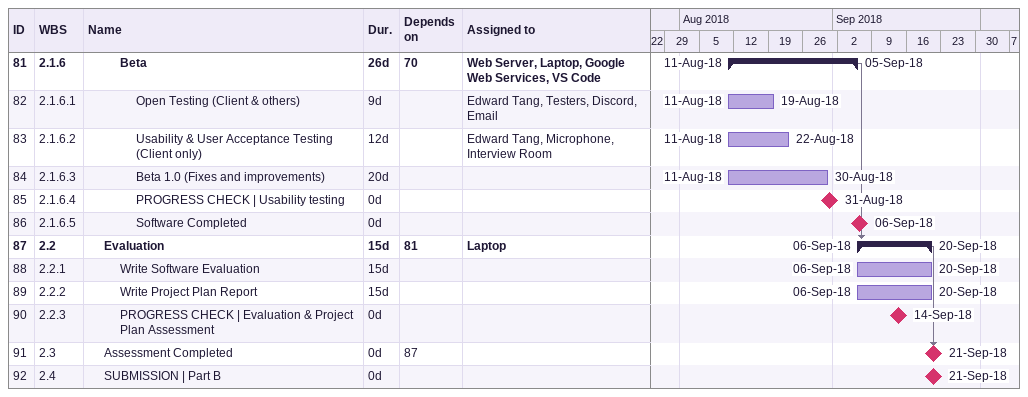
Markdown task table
| ID | WBS | Task | Duration | Start | Finish | Predecessors | Resources |
|---|---|---|---|---|---|---|---|
| 81 | 2.1.6 | **Beta** | 26d | 2018-08-11 | 2018-09-05 | 70 | Web Server, Laptop, Google Web Services, VS Code |
| 82 | 2.1.6.1 | Open Testing (Client & others) | 9d | 2018-08-11 | 2018-08-19 |  | Edward Tang, Testers, Discord, Email |
| 83 | 2.1.6.2 | Usability & User Acceptance Testing (Client only) | 12d | 2018-08-11 | 2018-08-22 |  | Edward Tang, Microphone, Interview Room |
| 84 | 2.1.6.3 | Beta 1.0 (Fixes and improvements) | 20d | 2018-08-11 | 2018-08-30 |  |  |
| 85 | 2.1.6.4 | PROGRESS CHECK \| Usability testing | 0d | 2018-08-31 | 2018-08-31 |  |  |
| 86 | 2.1.6.5 | Software Completed | 0d | 2018-09-06 | 2018-09-06 |  |  |
| 87 | 2.2 | **Evaluation** | 15d | 2018-09-06 | 2018-09-20 | 81 | Laptop |
| 88 | 2.2.1 | Write Software Evaluation | 15d | 2018-09-06 | 2018-09-20 |  |  |
| 89 | 2.2.2 | Write Project Plan Report | 15d | 2018-09-06 | 2018-09-20 |  |  |
| 90 | 2.2.3 | PROGRESS CHECK \| Evaluation & Project Plan Assessment | 0d | 2018-09-14 | 2018-09-14 |  |  |
| 91 | 2.3 | Assessment Completed | 0d | 2018-09-21 | 2018-09-21 | 87 |  |
| 92 | 2.4 | SUBMISSION \| Part B | 0d | 2018-09-21 | 2018-09-21 |  |  |
